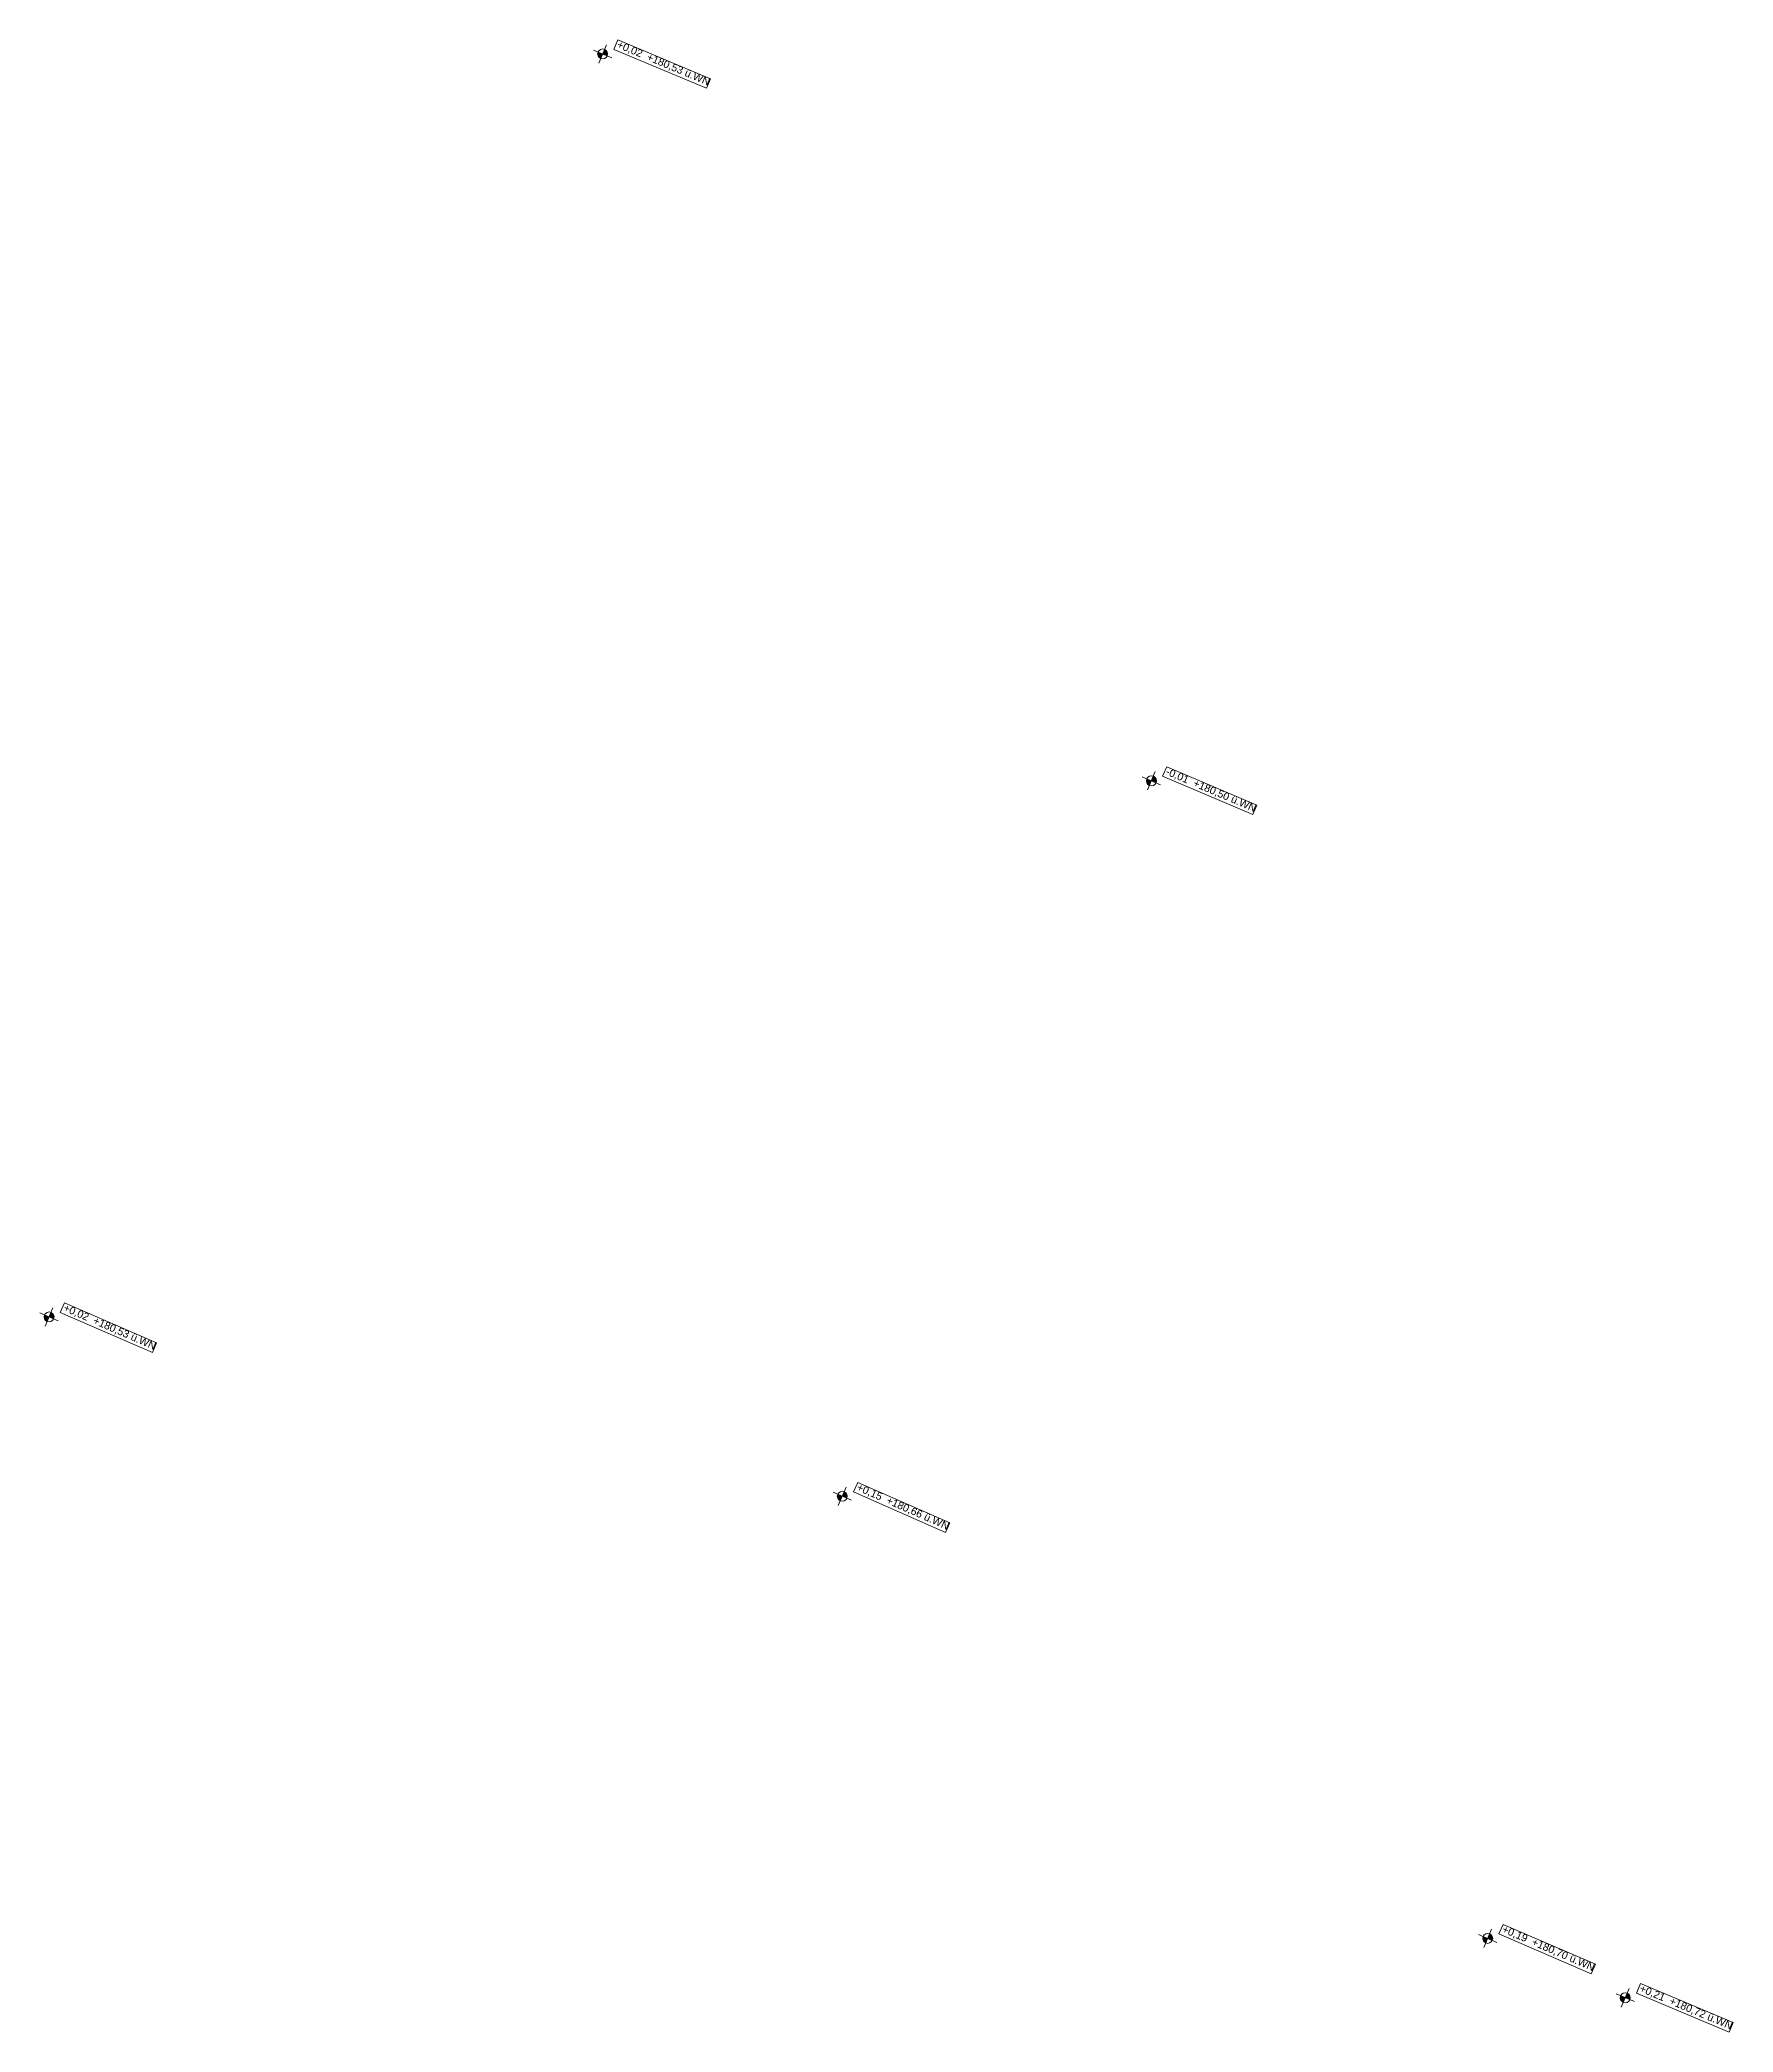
# Model space of a CAD drawing. Header units: millimetres. Extents: x 11801750 to 12566104, y 354831409 to 356234587.
# Drawn here: x 12229701 to 12246645, y 354835462 to 354855400 of the extents above; entities that cross this region are included whole.
import ezdxf

# ---------------------------------------------------------------- set-up
doc = ezdxf.new("R2010")
doc.units = ezdxf.units.MM
doc.header["$MEASUREMENT"] = 0
doc.layers.add('105 Bemassungen Projekt', color=7, linetype='Continuous')
doc.layers.add('105 Bemassungen Projekt_Pen_No__1', color=7, linetype='Continuous', lineweight=13)
doc.layers.add('105 Bemassungen Projekt_Pen_No__105', color=5, linetype='Continuous', lineweight=13)
doc.styles.add('GENERATED_STYLE_1', font='arial.ttf')

# ---------------------------------------------------------------- blocks, each defined once
blk = doc.blocks.new('Level Dimension_2', base_point=(12237731, 354840825))
at = {"layer": '105 Bemassungen Projekt_Pen_No__1', "linetype": 'Continuous', "lineweight": 13}
for points in [[(12237731, 354840825), (12237685, 354840845), (12237681, 354840826), (12237684, 354840807), (12237695, 354840790), (12237711, 354840779)], [(12237731, 354840825), (12237776, 354840805), (12237781, 354840824), (12237777, 354840843), (12237767, 354840859), (12237751, 354840871)]]:
    blk.add_hatch(color=7, dxfattribs=at).paths.add_polyline_path(points)
at = {"layer": '105 Bemassungen Projekt_Pen_No__1', "color": 7, "linetype": 'Continuous', "lineweight": 13}
for p, q in [((12237690, 354840733), (12237771, 354840916)), ((12237639, 354840865), (12237822, 354840785))]:
    blk.add_line(p, q, dxfattribs=at)
blk.add_circle((12237731, 354840825), 50, dxfattribs=at)
at = {"layer": '105 Bemassungen Projekt_Pen_No__105', "color": 5, "linetype": 'Continuous', "lineweight": 13, "flags": 128}
blk.add_lwpolyline([(12237844, 354840869), (12238765, 354840463), (12238806, 354840558), (12237885, 354840963)], close=True, dxfattribs=at)
at = {"layer": '105 Bemassungen Projekt_Pen_No__1', "color": 7, "lineweight": 13, "insert": (12237863, 354840876), "char_height": 75, "attachment_point": 7, "rotation": 336.2105, "style": 'GENERATED_STYLE_1'}
blk.add_mtext('\\A1;{\\pql;\\fArial|b0|i0|c0|p0;\\W1.000000;+0,15  +180,66 ü.WN}', dxfattribs=at)
blk = doc.blocks.new('Level Dimension_3', base_point=(12240824, 354847985))
at = {"layer": '105 Bemassungen Projekt_Pen_No__1', "linetype": 'Continuous', "lineweight": 13}
for points in [[(12240824, 354847985), (12240778, 354848005), (12240774, 354847986), (12240778, 354847967), (12240788, 354847950), (12240804, 354847939)], [(12240824, 354847985), (12240870, 354847966), (12240874, 354847985), (12240870, 354848004), (12240860, 354848020), (12240843, 354848031)]]:
    blk.add_hatch(color=7, dxfattribs=at).paths.add_polyline_path(points)
at = {"layer": '105 Bemassungen Projekt_Pen_No__1', "color": 7, "linetype": 'Continuous', "lineweight": 13}
for p, q in [((12240732, 354848024), (12240916, 354847946)), ((12240785, 354847893), (12240863, 354848077))]:
    blk.add_line(p, q, dxfattribs=at)
blk.add_circle((12240824, 354847985), 50, dxfattribs=at)
at = {"layer": '105 Bemassungen Projekt_Pen_No__105', "color": 5, "linetype": 'Continuous', "lineweight": 13, "flags": 128}
blk.add_lwpolyline([(12240936, 354848031), (12241839, 354847647), (12241879, 354847742), (12240977, 354848126)], close=True, dxfattribs=at)
at = {"layer": '105 Bemassungen Projekt_Pen_No__1', "color": 7, "lineweight": 13, "insert": (12240955, 354848038), "char_height": 75, "attachment_point": 7, "rotation": 336.9408, "style": 'GENERATED_STYLE_1'}
blk.add_mtext('\\A1;{\\pql;\\fArial|b0|i0|c0|p0;\\W1.000000;-0,01  +180,50 ü.WN}', dxfattribs=at)
blk = doc.blocks.new('Level Dimension_5', base_point=(12229793, 354842620))
at = {"layer": '105 Bemassungen Projekt_Pen_No__1', "linetype": 'Continuous', "lineweight": 13}
for points in [[(12229793, 354842620), (12229747, 354842640), (12229743, 354842621), (12229746, 354842601), (12229757, 354842585), (12229773, 354842574)], [(12229793, 354842620), (12229839, 354842600), (12229843, 354842619), (12229839, 354842638), (12229829, 354842655), (12229813, 354842666)]]:
    blk.add_hatch(color=7, dxfattribs=at).paths.add_polyline_path(points)
at = {"layer": '105 Bemassungen Projekt_Pen_No__1', "color": 7, "linetype": 'Continuous', "lineweight": 13}
for p, q in [((12229753, 354842528), (12229832, 354842712)), ((12229701, 354842660), (12229885, 354842580))]:
    blk.add_line(p, q, dxfattribs=at)
blk.add_circle((12229793, 354842620), 50, dxfattribs=at)
at = {"layer": '105 Bemassungen Projekt_Pen_No__105', "color": 5, "linetype": 'Continuous', "lineweight": 13, "flags": 128}
blk.add_lwpolyline([(12229905, 354842665), (12230829, 354842265), (12230870, 354842360), (12229947, 354842760)], close=True, dxfattribs=at)
at = {"layer": '105 Bemassungen Projekt_Pen_No__1', "color": 7, "lineweight": 13, "insert": (12229924, 354842672), "char_height": 75, "attachment_point": 7, "rotation": 336.6189, "style": 'GENERATED_STYLE_1'}
blk.add_mtext('\\A1;{\\pql;\\fArial|b0|i0|c0|p0;\\W1.000000;+0,02  +180,53 ü.WN}', dxfattribs=at)
blk = doc.blocks.new('Level Dimension_6', base_point=(12244189, 354836401))
at = {"layer": '105 Bemassungen Projekt_Pen_No__1', "linetype": 'Continuous', "lineweight": 13}
for points in [[(12244189, 354836401), (12244143, 354836421), (12244139, 354836402), (12244142, 354836383), (12244153, 354836366), (12244169, 354836355)], [(12244189, 354836401), (12244235, 354836381), (12244239, 354836400), (12244235, 354836420), (12244225, 354836436), (12244209, 354836447)]]:
    blk.add_hatch(color=7, dxfattribs=at).paths.add_polyline_path(points)
at = {"layer": '105 Bemassungen Projekt_Pen_No__1', "color": 7, "linetype": 'Continuous', "lineweight": 13}
for p, q in [((12244097, 354836441), (12244281, 354836361)), ((12244149, 354836309), (12244228, 354836493))]:
    blk.add_line(p, q, dxfattribs=at)
blk.add_circle((12244189, 354836401), 50, dxfattribs=at)
at = {"layer": '105 Bemassungen Projekt_Pen_No__105', "color": 5, "linetype": 'Continuous', "lineweight": 13, "flags": 128}
blk.add_lwpolyline([(12244302, 354836446), (12245226, 354836047), (12245267, 354836142), (12244343, 354836541)], close=True, dxfattribs=at)
at = {"layer": '105 Bemassungen Projekt_Pen_No__1', "color": 7, "lineweight": 13, "insert": (12244320, 354836453), "char_height": 75, "attachment_point": 7, "rotation": 336.6717, "style": 'GENERATED_STYLE_1'}
blk.add_mtext('\\A1;{\\pql;\\fArial|b0|i0|c0|p0;\\W1.000000;+0,19  +180,70 ü.WN}', dxfattribs=at)
blk = doc.blocks.new('Level Dimension_7', base_point=(12245565, 354835807))
at = {"layer": '105 Bemassungen Projekt_Pen_No__1', "linetype": 'Continuous', "lineweight": 13}
for points in [[(12245565, 354835807), (12245519, 354835826), (12245515, 354835807), (12245519, 354835788), (12245529, 354835771), (12245546, 354835761)], [(12245565, 354835807), (12245611, 354835787), (12245615, 354835806), (12245611, 354835825), (12245600, 354835842), (12245584, 354835853)]]:
    blk.add_hatch(color=7, dxfattribs=at).paths.add_polyline_path(points)
at = {"layer": '105 Bemassungen Projekt_Pen_No__1', "color": 7, "linetype": 'Continuous', "lineweight": 13}
for p, q in [((12245473, 354835845), (12245657, 354835768)), ((12245526, 354835714), (12245604, 354835899))]:
    blk.add_line(p, q, dxfattribs=at)
blk.add_circle((12245565, 354835807), 50, dxfattribs=at)
at = {"layer": '105 Bemassungen Projekt_Pen_No__105', "color": 5, "linetype": 'Continuous', "lineweight": 13, "flags": 128}
blk.add_lwpolyline([(12245677, 354835852), (12246605, 354835462), (12246645, 354835558), (12245717, 354835948)], close=True, dxfattribs=at)
at = {"layer": '105 Bemassungen Projekt_Pen_No__1', "color": 7, "lineweight": 13, "insert": (12245696, 354835860), "char_height": 75, "attachment_point": 7, "rotation": 337.1967, "style": 'GENERATED_STYLE_1'}
blk.add_mtext('\\A1;{\\pql;\\fArial|b0|i0|c0|p0;\\W1.000000;+0,21  +180,72 ü.WN}', dxfattribs=at)
blk = doc.blocks.new('Level Dimension_8', base_point=(12235332, 354855259))
at = {"layer": '105 Bemassungen Projekt_Pen_No__1', "linetype": 'Continuous', "lineweight": 13}
for points in [[(12235332, 354855259), (12235286, 354855278), (12235282, 354855259), (12235286, 354855240), (12235297, 354855224), (12235313, 354855213)], [(12235332, 354855259), (12235379, 354855240), (12235382, 354855259), (12235379, 354855278), (12235368, 354855294), (12235352, 354855305)]]:
    blk.add_hatch(color=7, dxfattribs=at).paths.add_polyline_path(points)
at = {"layer": '105 Bemassungen Projekt_Pen_No__1', "color": 7, "linetype": 'Continuous', "lineweight": 13}
for p, q in [((12235240, 354855298), (12235425, 354855220)), ((12235294, 354855167), (12235371, 354855351))]:
    blk.add_line(p, q, dxfattribs=at)
blk.add_circle((12235332, 354855259), 50, dxfattribs=at)
at = {"layer": '105 Bemassungen Projekt_Pen_No__105', "color": 5, "linetype": 'Continuous', "lineweight": 13, "flags": 128}
blk.add_lwpolyline([(12235445, 354855305), (12236373, 354854917), (12236413, 354855012), (12235485, 354855400)], close=True, dxfattribs=at)
at = {"layer": '105 Bemassungen Projekt_Pen_No__1', "color": 7, "lineweight": 13, "insert": (12235463, 354855313), "char_height": 75, "attachment_point": 7, "rotation": 337.3038, "style": 'GENERATED_STYLE_1'}
blk.add_mtext('\\A1;{\\pql;\\fArial|b0|i0|c0|p0;\\W1.000000;+0,02  +180,53 ü.WN}', dxfattribs=at)

msp = doc.modelspace()

# ---------------------------------------------------------------- block references
at = {"layer": '105 Bemassungen Projekt', "color": 7, "lineweight": 13}
for name, p in [('Level Dimension_8', (12235332.452, 354855258.941)), ('Level Dimension_3', (12240823.902, 354847985.299)), ('Level Dimension_5', (12229792.796, 354842619.914)), ('Level Dimension_2', (12237730.704, 354840824.844)), ('Level Dimension_6', (12244188.868, 354836401.05)), ('Level Dimension_7', (12245564.944, 354835806.608))]:
    msp.add_blockref(name, p, dxfattribs=at)

doc.saveas('drawing.dxf')
